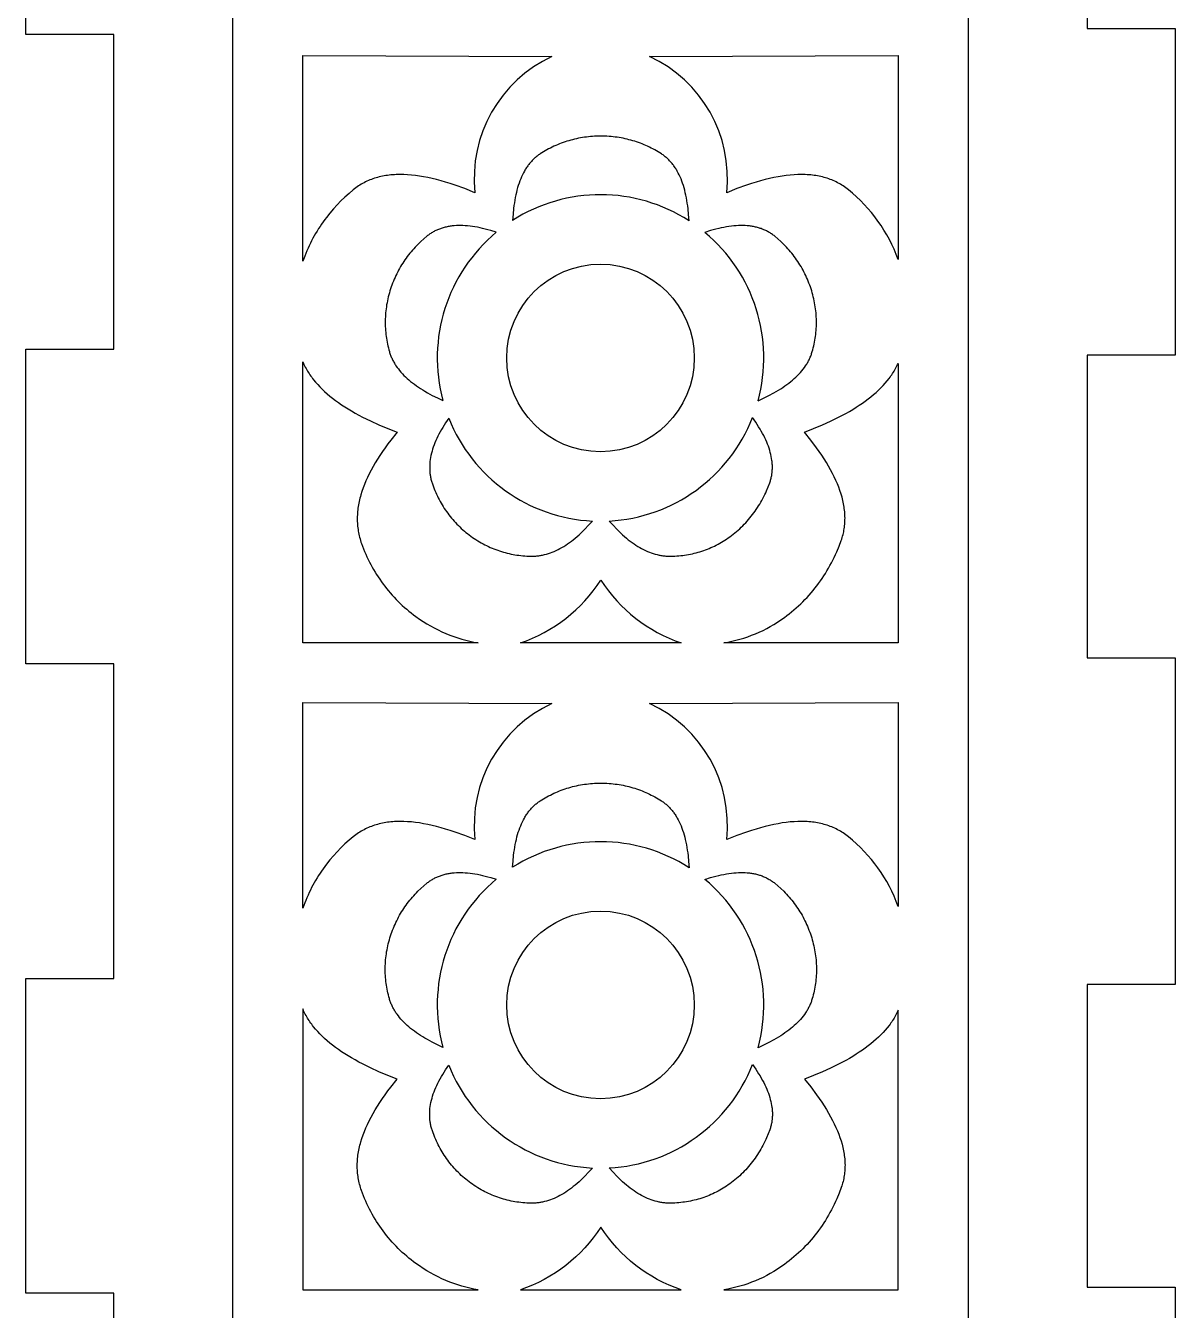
# Model space of a CAD drawing. Extents: x -150 to 134, y -158 to 176.
# Drawn here: x -29.55 to 9.55, y -132.68 to -89 of the extents above; entities that cross this region are included whole.
import ezdxf

# ---------------------------------------------------------------- set-up
doc = ezdxf.new("R2010")
doc.units = 0
doc.layers.add('CANDLE_BASE', color=14, linetype='CONTINUOUS')
doc.layers.add('CANDLE_OUTLINE', color=7, linetype='CONTINUOUS')

msp = doc.modelspace()

# ---------------------------------------------------------------- linework, layer by layer
at = {"layer": 'CANDLE_BASE'}
for p, q in [((-20.125, -90.012), (-11.65, -90.047)), ((-20.125, -97.012), (-20.125, -90.012)), ((-8.329, -90.047), (0.125, -90.012)), ((0.125, -90.012), (0.125, -96.951)), ((-7.255, -109.988), (-12.724, -109.988)), ((-20.125, -119.012), (-20.125, -112.012)), ((-20.125, -112.012), (-11.65, -112.047)), ((-8.329, -112.047), (0.125, -112.012)), ((0.125, -112.012), (0.125, -118.951)), ((-12.724, -131.988), (-7.255, -131.988))]:
    msp.add_line(p, q, dxfattribs=at)
for points in [[(2.5, -49.5), (2.5, -150.5), (-22.5, -150.5), (-22.5, -49.5), (2.5, -49.5)], [(-6.99, -95.634), (-7.004, -95.424), (-7.023, -95.224), (-7.035, -95.127), (-7.048, -95.033), (-7.063, -94.941), (-7.079, -94.851), (-7.097, -94.763), (-7.116, -94.678), (-7.136, -94.595), (-7.158, -94.514), (-7.182, -94.436), (-7.207, -94.359), (-7.233, -94.285), (-7.261, -94.213), (-7.291, -94.143), (-7.322, -94.076), (-7.355, -94.01), (-7.389, -93.947), (-7.406, -93.917), (-7.425, -93.886), (-7.443, -93.857), (-7.462, -93.828), (-7.481, -93.799), (-7.501, -93.771), (-7.521, -93.743), (-7.542, -93.717), (-7.562, -93.69), (-7.584, -93.664), (-7.606, -93.639), (-7.628, -93.614), (-7.65, -93.59), (-7.673, -93.566), (-7.697, -93.543), (-7.721, -93.521), (-7.745, -93.499), (-7.77, -93.477), (-7.795, -93.457), (-7.82, -93.436), (-7.846, -93.416), (-7.873, -93.397), (-7.9, -93.379), (-7.927, -93.361), (-8.041, -93.29), (-8.098, -93.256), (-8.157, -93.223), (-8.215, -93.191), (-8.275, -93.161), (-8.335, -93.131), (-8.396, -93.102), (-8.457, -93.074), (-8.519, -93.048), (-8.581, -93.022), (-8.644, -92.998), (-8.707, -92.975), (-8.771, -92.953), (-8.835, -92.932), (-8.9, -92.912), (-8.965, -92.893), (-9.031, -92.876), (-9.097, -92.859), (-9.164, -92.844), (-9.231, -92.83), (-9.298, -92.817), (-9.366, -92.806), (-9.434, -92.795), (-9.502, -92.786), (-9.571, -92.778), (-9.64, -92.772), (-9.709, -92.766), (-9.779, -92.762), (-9.849, -92.759), (-9.919, -92.757), (-9.989, -92.756), (-10.06, -92.757), (-10.13, -92.759), (-10.2, -92.762), (-10.269, -92.766), (-10.338, -92.772), (-10.407, -92.778), (-10.476, -92.786), (-10.545, -92.795), (-10.613, -92.806), (-10.68, -92.817), (-10.748, -92.83), (-10.815, -92.844), (-10.881, -92.859), (-10.947, -92.876), (-11.013, -92.893), (-11.078, -92.912), (-11.143, -92.932), (-11.207, -92.953), (-11.271, -92.975), (-11.335, -92.998), (-11.397, -93.022), (-11.46, -93.048), (-11.521, -93.074), (-11.583, -93.102), (-11.643, -93.131), (-11.703, -93.161), (-11.763, -93.191), (-11.822, -93.223), (-11.88, -93.256), (-11.938, -93.29), (-12.051, -93.361), (-12.079, -93.379), (-12.105, -93.397), (-12.132, -93.416), (-12.158, -93.436), (-12.183, -93.456), (-12.208, -93.477), (-12.233, -93.498), (-12.257, -93.52), (-12.281, -93.543), (-12.304, -93.565), (-12.327, -93.589), (-12.35, -93.613), (-12.372, -93.638), (-12.393, -93.663), (-12.415, -93.689), (-12.435, -93.715), (-12.456, -93.742), (-12.476, -93.769), (-12.496, -93.797), (-12.515, -93.825), (-12.534, -93.854), (-12.552, -93.884), (-12.57, -93.914), (-12.588, -93.944), (-12.622, -94.007), (-12.655, -94.072), (-12.686, -94.139), (-12.715, -94.208), (-12.743, -94.28), (-12.77, -94.354), (-12.795, -94.429), (-12.818, -94.507), (-12.84, -94.588), (-12.861, -94.67), (-12.88, -94.755), (-12.898, -94.842), (-12.914, -94.931), (-12.929, -95.023), (-12.942, -95.116), (-12.954, -95.212), (-12.974, -95.411), (-12.988, -95.619)], [(-13.544, -96.025), (-13.734, -95.965), (-13.828, -95.939), (-13.919, -95.915), (-14.009, -95.893), (-14.098, -95.873), (-14.185, -95.856), (-14.27, -95.84), (-14.355, -95.827), (-14.437, -95.816), (-14.518, -95.808), (-14.598, -95.801), (-14.677, -95.797), (-14.754, -95.795), (-14.829, -95.796), (-14.903, -95.799), (-14.976, -95.804), (-15.047, -95.811), (-15.083, -95.815), (-15.118, -95.82), (-15.152, -95.826), (-15.186, -95.832), (-15.22, -95.839), (-15.254, -95.846), (-15.287, -95.854), (-15.319, -95.863), (-15.352, -95.872), (-15.384, -95.882), (-15.416, -95.892), (-15.447, -95.903), (-15.479, -95.915), (-15.509, -95.927), (-15.54, -95.94), (-15.57, -95.953), (-15.6, -95.967), (-15.629, -95.981), (-15.658, -95.997), (-15.687, -96.012), (-15.716, -96.029), (-15.744, -96.046), (-15.772, -96.063), (-15.799, -96.082), (-15.826, -96.1), (-15.853, -96.12), (-15.88, -96.14), (-15.906, -96.161), (-16.011, -96.249), (-16.113, -96.341), (-16.211, -96.435), (-16.259, -96.484), (-16.306, -96.534), (-16.352, -96.584), (-16.398, -96.635), (-16.442, -96.688), (-16.485, -96.74), (-16.528, -96.794), (-16.57, -96.849), (-16.61, -96.904), (-16.65, -96.96), (-16.688, -97.017), (-16.726, -97.074), (-16.763, -97.132), (-16.798, -97.191), (-16.833, -97.251), (-16.866, -97.312), (-16.898, -97.373), (-16.93, -97.434), (-16.96, -97.497), (-16.989, -97.56), (-17.017, -97.624), (-17.044, -97.688), (-17.07, -97.753), (-17.094, -97.819), (-17.118, -97.885), (-17.14, -97.952), (-17.161, -98.019), (-17.181, -98.086), (-17.199, -98.153), (-17.217, -98.221), (-17.233, -98.288), (-17.247, -98.356), (-17.261, -98.423), (-17.273, -98.491), (-17.284, -98.559), (-17.293, -98.626), (-17.301, -98.694), (-17.308, -98.762), (-17.314, -98.829), (-17.318, -98.897), (-17.321, -98.964), (-17.323, -99.031), (-17.323, -99.099), (-17.322, -99.166), (-17.32, -99.233), (-17.317, -99.299), (-17.312, -99.366), (-17.306, -99.432), (-17.299, -99.499), (-17.291, -99.565), (-17.281, -99.631), (-17.27, -99.696), (-17.258, -99.761), (-17.245, -99.826), (-17.231, -99.891), (-17.215, -99.956), (-17.198, -100.02), (-17.18, -100.084), (-17.171, -100.115), (-17.161, -100.146), (-17.15, -100.177), (-17.139, -100.208), (-17.127, -100.239), (-17.114, -100.269), (-17.101, -100.299), (-17.088, -100.329), (-17.073, -100.359), (-17.058, -100.388), (-17.043, -100.418), (-17.026, -100.447), (-17.01, -100.476), (-16.992, -100.505), (-16.974, -100.534), (-16.956, -100.562), (-16.917, -100.618), (-16.875, -100.674), (-16.832, -100.729), (-16.786, -100.783), (-16.737, -100.837), (-16.686, -100.89), (-16.633, -100.942), (-16.577, -100.994), (-16.519, -101.045), (-16.459, -101.096), (-16.396, -101.145), (-16.331, -101.195), (-16.263, -101.244), (-16.193, -101.292), (-16.121, -101.339), (-16.046, -101.387), (-15.969, -101.433), (-15.889, -101.479), (-15.723, -101.57), (-15.546, -101.659), (-15.36, -101.745)], [(-4.643, -101.756), (-4.454, -101.669), (-4.275, -101.58), (-4.106, -101.489), (-4.025, -101.442), (-3.947, -101.396), (-3.871, -101.348), (-3.798, -101.3), (-3.727, -101.252), (-3.658, -101.203), (-3.592, -101.153), (-3.529, -101.103), (-3.467, -101.052), (-3.408, -101.001), (-3.352, -100.949), (-3.298, -100.896), (-3.247, -100.843), (-3.197, -100.789), (-3.151, -100.734), (-3.106, -100.678), (-3.065, -100.622), (-3.025, -100.566), (-3.006, -100.537), (-2.988, -100.508), (-2.97, -100.479), (-2.954, -100.45), (-2.937, -100.42), (-2.921, -100.391), (-2.906, -100.361), (-2.892, -100.331), (-2.878, -100.301), (-2.865, -100.27), (-2.852, -100.24), (-2.84, -100.209), (-2.828, -100.178), (-2.818, -100.147), (-2.807, -100.115), (-2.798, -100.084), (-2.78, -100.02), (-2.763, -99.956), (-2.748, -99.891), (-2.733, -99.826), (-2.72, -99.761), (-2.708, -99.696), (-2.697, -99.631), (-2.688, -99.565), (-2.679, -99.499), (-2.672, -99.432), (-2.666, -99.366), (-2.661, -99.299), (-2.658, -99.233), (-2.656, -99.166), (-2.655, -99.099), (-2.656, -99.031), (-2.657, -98.964), (-2.66, -98.897), (-2.665, -98.829), (-2.67, -98.762), (-2.677, -98.694), (-2.685, -98.626), (-2.695, -98.559), (-2.705, -98.491), (-2.718, -98.423), (-2.731, -98.356), (-2.746, -98.288), (-2.762, -98.221), (-2.779, -98.153), (-2.797, -98.086), (-2.817, -98.019), (-2.838, -97.952), (-2.861, -97.885), (-2.884, -97.819), (-2.909, -97.753), (-2.935, -97.688), (-2.961, -97.624), (-2.989, -97.56), (-3.019, -97.497), (-3.049, -97.434), (-3.08, -97.373), (-3.112, -97.312), (-3.146, -97.251), (-3.18, -97.191), (-3.216, -97.132), (-3.252, -97.074), (-3.29, -97.017), (-3.329, -96.96), (-3.368, -96.904), (-3.409, -96.849), (-3.45, -96.794), (-3.493, -96.74), (-3.536, -96.688), (-3.581, -96.635), (-3.626, -96.584), (-3.672, -96.534), (-3.719, -96.484), (-3.767, -96.435), (-3.866, -96.341), (-3.968, -96.249), (-4.072, -96.161), (-4.099, -96.14), (-4.125, -96.12), (-4.152, -96.1), (-4.18, -96.081), (-4.207, -96.063), (-4.235, -96.045), (-4.264, -96.028), (-4.292, -96.012), (-4.321, -95.996), (-4.351, -95.981), (-4.38, -95.966), (-4.41, -95.952), (-4.441, -95.939), (-4.471, -95.926), (-4.502, -95.914), (-4.533, -95.902), (-4.565, -95.891), (-4.597, -95.881), (-4.629, -95.871), (-4.662, -95.862), (-4.695, -95.854), (-4.729, -95.846), (-4.762, -95.838), (-4.796, -95.831), (-4.831, -95.825), (-4.865, -95.82), (-4.9, -95.815), (-4.936, -95.81), (-5.008, -95.803), (-5.081, -95.798), (-5.156, -95.796), (-5.232, -95.796), (-5.309, -95.798), (-5.388, -95.802), (-5.468, -95.809), (-5.55, -95.817), (-5.633, -95.829), (-5.718, -95.842), (-5.804, -95.858), (-5.892, -95.875), (-5.981, -95.896), (-6.072, -95.918), (-6.164, -95.943), (-6.258, -95.969), (-6.45, -96.03)], [(-20.125, -100.433), (-20.105, -100.478), (-20.085, -100.523), (-20.063, -100.568), (-20.04, -100.613), (-20.016, -100.657), (-19.991, -100.701), (-19.965, -100.744), (-19.939, -100.787), (-19.911, -100.83), (-19.882, -100.873), (-19.853, -100.915), (-19.822, -100.957), (-19.791, -100.999), (-19.758, -101.041), (-19.691, -101.123), (-19.619, -101.204), (-19.544, -101.284), (-19.465, -101.363), (-19.382, -101.441), (-19.295, -101.518), (-19.205, -101.595), (-19.111, -101.67), (-19.012, -101.744), (-18.911, -101.817), (-18.805, -101.89), (-18.695, -101.962), (-18.582, -102.032), (-18.465, -102.102), (-18.344, -102.171), (-18.219, -102.24), (-18.09, -102.307), (-17.82, -102.44), (-17.535, -102.57), (-17.234, -102.697), (-16.916, -102.821), (-17.13, -103.09), (-17.231, -103.222), (-17.326, -103.353), (-17.417, -103.483), (-17.503, -103.612), (-17.585, -103.739), (-17.662, -103.865), (-17.735, -103.99), (-17.803, -104.114), (-17.866, -104.237), (-17.925, -104.359), (-17.979, -104.479), (-18.029, -104.599), (-18.074, -104.718), (-18.114, -104.836), (-18.15, -104.952), (-18.167, -105.01), (-18.182, -105.068), (-18.196, -105.126), (-18.208, -105.183), (-18.22, -105.241), (-18.231, -105.298), (-18.24, -105.354), (-18.248, -105.411), (-18.255, -105.467), (-18.261, -105.523), (-18.266, -105.579), (-18.269, -105.635), (-18.271, -105.691), (-18.273, -105.746), (-18.273, -105.802), (-18.271, -105.857), (-18.269, -105.911), (-18.265, -105.966), (-18.261, -106.021), (-18.255, -106.075), (-18.247, -106.129), (-18.239, -106.183), (-18.229, -106.237), (-18.218, -106.291), (-18.206, -106.344), (-18.193, -106.398), (-18.179, -106.451), (-18.163, -106.504), (-18.146, -106.557), (-18.127, -106.61), (-18.058, -106.793), (-18.021, -106.884), (-17.982, -106.974), (-17.942, -107.063), (-17.9, -107.151), (-17.857, -107.239), (-17.812, -107.325), (-17.766, -107.411), (-17.718, -107.496), (-17.668, -107.58), (-17.617, -107.663), (-17.564, -107.745), (-17.51, -107.826), (-17.454, -107.906), (-17.397, -107.985), (-17.338, -108.063), (-17.277, -108.14), (-17.215, -108.216), (-17.152, -108.29), (-17.087, -108.364), (-17.021, -108.436), (-16.953, -108.507), (-16.883, -108.577), (-16.813, -108.646), (-16.74, -108.713), (-16.667, -108.779), (-16.592, -108.844), (-16.515, -108.908), (-16.438, -108.97), (-16.359, -109.031), (-16.278, -109.091), (-16.157, -109.176), (-16.033, -109.258), (-15.908, -109.336), (-15.782, -109.41), (-15.654, -109.481), (-15.524, -109.547), (-15.393, -109.609), (-15.26, -109.667), (-15.127, -109.721), (-14.992, -109.772), (-14.856, -109.818), (-14.719, -109.86), (-14.581, -109.898), (-14.442, -109.932), (-14.303, -109.962), (-14.163, -109.988)], [(-14.163, -109.988), (-20.125, -109.988), (-20.125, -100.433)], [(-5.806, -109.988), (-5.668, -109.962), (-5.531, -109.933), (-5.394, -109.9), (-5.259, -109.863), (-5.125, -109.823), (-4.992, -109.778), (-4.86, -109.73), (-4.73, -109.678), (-4.601, -109.621), (-4.473, -109.562), (-4.348, -109.498), (-4.224, -109.43), (-4.101, -109.359), (-3.981, -109.284), (-3.862, -109.205), (-3.745, -109.123), (-3.662, -109.061), (-3.58, -108.998), (-3.499, -108.933), (-3.42, -108.867), (-3.342, -108.8), (-3.266, -108.73), (-3.191, -108.66), (-3.117, -108.588), (-3.045, -108.515), (-2.975, -108.44), (-2.906, -108.364), (-2.838, -108.287), (-2.772, -108.208), (-2.707, -108.128), (-2.644, -108.047), (-2.583, -107.965), (-2.523, -107.881), (-2.464, -107.797), (-2.407, -107.711), (-2.352, -107.624), (-2.298, -107.536), (-2.246, -107.447), (-2.196, -107.357), (-2.147, -107.266), (-2.099, -107.174), (-2.054, -107.081), (-2.01, -106.987), (-1.967, -106.892), (-1.887, -106.7), (-1.813, -106.505), (-1.796, -106.455), (-1.78, -106.406), (-1.766, -106.356), (-1.752, -106.306), (-1.74, -106.256), (-1.729, -106.206), (-1.72, -106.155), (-1.711, -106.104), (-1.704, -106.053), (-1.697, -106.002), (-1.692, -105.95), (-1.689, -105.899), (-1.686, -105.847), (-1.685, -105.795), (-1.684, -105.742), (-1.685, -105.689), (-1.687, -105.636), (-1.69, -105.583), (-1.695, -105.53), (-1.7, -105.476), (-1.707, -105.422), (-1.715, -105.368), (-1.723, -105.314), (-1.734, -105.259), (-1.745, -105.204), (-1.757, -105.149), (-1.771, -105.093), (-1.785, -105.037), (-1.818, -104.925), (-1.855, -104.811), (-1.897, -104.696), (-1.943, -104.581), (-1.993, -104.463), (-2.048, -104.345), (-2.108, -104.226), (-2.172, -104.105), (-2.241, -103.983), (-2.314, -103.859), (-2.392, -103.734), (-2.474, -103.608), (-2.56, -103.481), (-2.652, -103.352), (-2.848, -103.089), (-3.063, -102.821), (-2.75, -102.699), (-2.453, -102.574), (-2.172, -102.447), (-1.906, -102.316), (-1.655, -102.183), (-1.536, -102.115), (-1.42, -102.047), (-1.307, -101.977), (-1.199, -101.907), (-1.094, -101.836), (-0.993, -101.764), (-0.896, -101.691), (-0.802, -101.618), (-0.712, -101.543), (-0.625, -101.468), (-0.543, -101.391), (-0.463, -101.314), (-0.388, -101.235), (-0.316, -101.156), (-0.248, -101.076), (-0.184, -100.994), (-0.153, -100.953), (-0.123, -100.912), (-0.094, -100.87), (-0.066, -100.828), (-0.039, -100.786), (-0.012, -100.743), (0.013, -100.7), (0.037, -100.657), (0.061, -100.614), (0.083, -100.57), (0.105, -100.526), (0.125, -100.482)], [(0.125, -100.482), (0.125, -109.988), (-5.806, -109.988)], [(-15.16, -102.347), (-15.268, -102.505), (-15.318, -102.582), (-15.365, -102.659), (-15.411, -102.736), (-15.453, -102.812), (-15.494, -102.887), (-15.532, -102.962), (-15.567, -103.036), (-15.601, -103.11), (-15.631, -103.183), (-15.66, -103.255), (-15.686, -103.327), (-15.709, -103.399), (-15.73, -103.47), (-15.749, -103.541), (-15.765, -103.611), (-15.779, -103.68), (-15.79, -103.75), (-15.799, -103.818), (-15.802, -103.853), (-15.805, -103.887), (-15.807, -103.921), (-15.809, -103.955), (-15.81, -103.989), (-15.81, -104.022), (-15.81, -104.056), (-15.809, -104.09), (-15.808, -104.123), (-15.806, -104.157), (-15.803, -104.19), (-15.799, -104.223), (-15.795, -104.256), (-15.791, -104.289), (-15.785, -104.322), (-15.779, -104.355), (-15.773, -104.388), (-15.766, -104.42), (-15.758, -104.453), (-15.749, -104.485), (-15.74, -104.518), (-15.73, -104.55), (-15.719, -104.583), (-15.708, -104.615), (-15.659, -104.744), (-15.633, -104.807), (-15.606, -104.87), (-15.578, -104.933), (-15.549, -104.995), (-15.518, -105.057), (-15.487, -105.117), (-15.454, -105.178), (-15.42, -105.237), (-15.385, -105.296), (-15.349, -105.355), (-15.312, -105.412), (-15.274, -105.469), (-15.235, -105.525), (-15.195, -105.581), (-15.153, -105.636), (-15.111, -105.69), (-15.067, -105.743), (-15.023, -105.795), (-14.977, -105.847), (-14.93, -105.898), (-14.883, -105.948), (-14.834, -105.997), (-14.784, -106.045), (-14.734, -106.093), (-14.682, -106.139), (-14.629, -106.185), (-14.575, -106.229), (-14.521, -106.273), (-14.465, -106.316), (-14.409, -106.358), (-14.351, -106.399), (-14.293, -106.438), (-14.235, -106.477), (-14.176, -106.514), (-14.117, -106.55), (-14.057, -106.584), (-13.996, -106.618), (-13.935, -106.65), (-13.874, -106.681), (-13.812, -106.71), (-13.75, -106.739), (-13.687, -106.766), (-13.624, -106.792), (-13.561, -106.816), (-13.497, -106.839), (-13.433, -106.861), (-13.368, -106.882), (-13.303, -106.901), (-13.238, -106.919), (-13.173, -106.936), (-13.107, -106.952), (-13.041, -106.966), (-12.975, -106.979), (-12.908, -106.991), (-12.842, -107.001), (-12.775, -107.01), (-12.708, -107.018), (-12.641, -107.025), (-12.574, -107.03), (-12.506, -107.034), (-12.439, -107.037), (-12.371, -107.039), (-12.337, -107.039), (-12.304, -107.039), (-12.27, -107.038), (-12.236, -107.036), (-12.202, -107.034), (-12.169, -107.031), (-12.135, -107.028), (-12.102, -107.024), (-12.069, -107.019), (-12.035, -107.014), (-12.002, -107.008), (-11.969, -107.001), (-11.936, -106.994), (-11.903, -106.986), (-11.836, -106.969), (-11.771, -106.949), (-11.705, -106.927), (-11.639, -106.903), (-11.574, -106.876), (-11.509, -106.847), (-11.444, -106.815), (-11.379, -106.781), (-11.314, -106.745), (-11.249, -106.706), (-11.184, -106.666), (-11.119, -106.622), (-11.055, -106.576), (-10.99, -106.528), (-10.925, -106.478), (-10.861, -106.425), (-10.796, -106.37), (-10.731, -106.313), (-10.667, -106.253), (-10.602, -106.191), (-10.537, -106.126), (-10.407, -105.99), (-10.277, -105.844)], [(-9.702, -105.843), (-9.572, -105.989), (-9.442, -106.125), (-9.377, -106.19), (-9.312, -106.252), (-9.248, -106.312), (-9.183, -106.37), (-9.118, -106.425), (-9.054, -106.478), (-8.989, -106.528), (-8.924, -106.576), (-8.86, -106.622), (-8.795, -106.665), (-8.73, -106.706), (-8.665, -106.745), (-8.6, -106.781), (-8.535, -106.815), (-8.47, -106.847), (-8.405, -106.876), (-8.339, -106.903), (-8.274, -106.927), (-8.208, -106.949), (-8.142, -106.969), (-8.076, -106.986), (-8.043, -106.994), (-8.01, -107.001), (-7.977, -107.008), (-7.943, -107.014), (-7.91, -107.019), (-7.877, -107.024), (-7.843, -107.028), (-7.81, -107.031), (-7.776, -107.034), (-7.742, -107.036), (-7.709, -107.038), (-7.675, -107.039), (-7.641, -107.039), (-7.607, -107.039), (-7.539, -107.037), (-7.472, -107.035), (-7.405, -107.03), (-7.338, -107.025), (-7.271, -107.019), (-7.204, -107.011), (-7.138, -107.002), (-7.072, -106.992), (-7.006, -106.981), (-6.94, -106.968), (-6.875, -106.954), (-6.81, -106.939), (-6.745, -106.923), (-6.681, -106.906), (-6.617, -106.887), (-6.554, -106.867), (-6.49, -106.846), (-6.428, -106.823), (-6.365, -106.8), (-6.303, -106.775), (-6.242, -106.749), (-6.181, -106.721), (-6.121, -106.693), (-6.061, -106.663), (-6.001, -106.632), (-5.942, -106.599), (-5.884, -106.566), (-5.826, -106.531), (-5.769, -106.495), (-5.713, -106.458), (-5.657, -106.42), (-5.601, -106.381), (-5.543, -106.337), (-5.485, -106.293), (-5.429, -106.247), (-5.373, -106.201), (-5.318, -106.153), (-5.265, -106.105), (-5.212, -106.055), (-5.16, -106.005), (-5.109, -105.953), (-5.06, -105.901), (-5.011, -105.847), (-4.964, -105.793), (-4.917, -105.738), (-4.872, -105.682), (-4.827, -105.625), (-4.784, -105.567), (-4.742, -105.508), (-4.701, -105.449), (-4.661, -105.388), (-4.622, -105.327), (-4.585, -105.265), (-4.548, -105.203), (-4.512, -105.14), (-4.478, -105.076), (-4.445, -105.011), (-4.413, -104.946), (-4.382, -104.88), (-4.352, -104.813), (-4.295, -104.678), (-4.244, -104.541), (-4.233, -104.51), (-4.223, -104.48), (-4.214, -104.45), (-4.206, -104.419), (-4.198, -104.388), (-4.19, -104.357), (-4.184, -104.326), (-4.178, -104.295), (-4.173, -104.264), (-4.168, -104.233), (-4.164, -104.201), (-4.16, -104.17), (-4.158, -104.138), (-4.156, -104.106), (-4.154, -104.074), (-4.153, -104.042), (-4.153, -104.01), (-4.153, -103.977), (-4.154, -103.945), (-4.156, -103.912), (-4.158, -103.88), (-4.161, -103.847), (-4.165, -103.814), (-4.169, -103.78), (-4.179, -103.714), (-4.191, -103.646), (-4.206, -103.579), (-4.224, -103.51), (-4.244, -103.441), (-4.266, -103.371), (-4.291, -103.301), (-4.318, -103.23), (-4.347, -103.159), (-4.379, -103.086), (-4.414, -103.014), (-4.45, -102.94), (-4.489, -102.866), (-4.531, -102.791), (-4.575, -102.715), (-4.622, -102.639), (-4.67, -102.562), (-4.722, -102.484), (-4.832, -102.327)], [(-12.988, -117.619), (-12.974, -117.411), (-12.954, -117.212), (-12.942, -117.116), (-12.929, -117.023), (-12.914, -116.931), (-12.898, -116.842), (-12.88, -116.755), (-12.861, -116.67), (-12.84, -116.588), (-12.818, -116.507), (-12.795, -116.429), (-12.77, -116.354), (-12.743, -116.28), (-12.715, -116.208), (-12.686, -116.139), (-12.655, -116.072), (-12.622, -116.007), (-12.588, -115.944), (-12.57, -115.914), (-12.552, -115.884), (-12.534, -115.854), (-12.515, -115.825), (-12.496, -115.797), (-12.476, -115.769), (-12.456, -115.742), (-12.435, -115.715), (-12.415, -115.689), (-12.393, -115.663), (-12.372, -115.638), (-12.35, -115.613), (-12.327, -115.589), (-12.304, -115.565), (-12.281, -115.543), (-12.257, -115.52), (-12.233, -115.498), (-12.208, -115.477), (-12.183, -115.456), (-12.158, -115.436), (-12.132, -115.416), (-12.105, -115.397), (-12.079, -115.379), (-12.051, -115.361), (-11.938, -115.29), (-11.88, -115.256), (-11.822, -115.223), (-11.763, -115.191), (-11.703, -115.161), (-11.643, -115.131), (-11.583, -115.102), (-11.521, -115.074), (-11.46, -115.048), (-11.397, -115.022), (-11.335, -114.998), (-11.271, -114.975), (-11.207, -114.953), (-11.143, -114.932), (-11.078, -114.912), (-11.013, -114.893), (-10.947, -114.876), (-10.881, -114.859), (-10.815, -114.844), (-10.748, -114.83), (-10.68, -114.817), (-10.613, -114.806), (-10.545, -114.795), (-10.476, -114.786), (-10.407, -114.778), (-10.338, -114.772), (-10.269, -114.766), (-10.2, -114.762), (-10.13, -114.759), (-10.06, -114.757), (-9.989, -114.756), (-9.919, -114.757), (-9.849, -114.759), (-9.779, -114.762), (-9.709, -114.766), (-9.64, -114.772), (-9.571, -114.778), (-9.502, -114.786), (-9.434, -114.795), (-9.366, -114.806), (-9.298, -114.817), (-9.231, -114.83), (-9.164, -114.844), (-9.097, -114.859), (-9.031, -114.876), (-8.965, -114.893), (-8.9, -114.912), (-8.835, -114.932), (-8.771, -114.953), (-8.707, -114.975), (-8.644, -114.998), (-8.581, -115.022), (-8.519, -115.048), (-8.457, -115.074), (-8.396, -115.102), (-8.335, -115.131), (-8.275, -115.161), (-8.215, -115.191), (-8.157, -115.223), (-8.098, -115.256), (-8.041, -115.29), (-7.927, -115.361), (-7.9, -115.379), (-7.873, -115.397), (-7.846, -115.416), (-7.82, -115.436), (-7.795, -115.457), (-7.77, -115.477), (-7.745, -115.499), (-7.721, -115.521), (-7.697, -115.543), (-7.673, -115.566), (-7.65, -115.59), (-7.628, -115.614), (-7.606, -115.639), (-7.584, -115.664), (-7.562, -115.69), (-7.542, -115.717), (-7.521, -115.743), (-7.501, -115.771), (-7.481, -115.799), (-7.462, -115.828), (-7.443, -115.857), (-7.425, -115.886), (-7.406, -115.917), (-7.389, -115.947), (-7.355, -116.01), (-7.322, -116.076), (-7.291, -116.143), (-7.261, -116.213), (-7.233, -116.285), (-7.207, -116.359), (-7.182, -116.436), (-7.158, -116.514), (-7.136, -116.595), (-7.116, -116.678), (-7.097, -116.763), (-7.079, -116.851), (-7.063, -116.941), (-7.048, -117.033), (-7.035, -117.127), (-7.023, -117.224), (-7.004, -117.424), (-6.99, -117.634)], [(-15.36, -123.745), (-15.546, -123.659), (-15.723, -123.57), (-15.889, -123.479), (-15.969, -123.433), (-16.046, -123.387), (-16.121, -123.339), (-16.193, -123.292), (-16.263, -123.244), (-16.331, -123.195), (-16.396, -123.145), (-16.459, -123.096), (-16.519, -123.045), (-16.577, -122.994), (-16.633, -122.942), (-16.686, -122.89), (-16.737, -122.837), (-16.786, -122.783), (-16.832, -122.729), (-16.875, -122.674), (-16.917, -122.618), (-16.956, -122.562), (-16.974, -122.534), (-16.992, -122.505), (-17.01, -122.476), (-17.026, -122.447), (-17.043, -122.418), (-17.058, -122.388), (-17.073, -122.359), (-17.088, -122.329), (-17.101, -122.299), (-17.114, -122.269), (-17.127, -122.239), (-17.139, -122.208), (-17.15, -122.177), (-17.161, -122.146), (-17.171, -122.115), (-17.18, -122.084), (-17.198, -122.02), (-17.215, -121.956), (-17.231, -121.891), (-17.245, -121.826), (-17.258, -121.761), (-17.27, -121.696), (-17.281, -121.631), (-17.291, -121.565), (-17.299, -121.499), (-17.306, -121.432), (-17.312, -121.366), (-17.317, -121.299), (-17.32, -121.233), (-17.322, -121.166), (-17.323, -121.099), (-17.323, -121.031), (-17.321, -120.964), (-17.318, -120.897), (-17.314, -120.829), (-17.308, -120.762), (-17.301, -120.694), (-17.293, -120.626), (-17.284, -120.559), (-17.273, -120.491), (-17.261, -120.423), (-17.247, -120.356), (-17.233, -120.288), (-17.217, -120.221), (-17.199, -120.153), (-17.181, -120.086), (-17.161, -120.019), (-17.14, -119.952), (-17.118, -119.885), (-17.094, -119.819), (-17.07, -119.753), (-17.044, -119.688), (-17.017, -119.624), (-16.989, -119.56), (-16.96, -119.497), (-16.93, -119.434), (-16.898, -119.373), (-16.866, -119.312), (-16.833, -119.251), (-16.798, -119.191), (-16.763, -119.132), (-16.726, -119.074), (-16.688, -119.017), (-16.65, -118.96), (-16.61, -118.904), (-16.57, -118.849), (-16.528, -118.794), (-16.485, -118.74), (-16.442, -118.688), (-16.398, -118.635), (-16.352, -118.584), (-16.306, -118.534), (-16.259, -118.484), (-16.211, -118.435), (-16.113, -118.341), (-16.011, -118.249), (-15.906, -118.161), (-15.88, -118.14), (-15.853, -118.12), (-15.826, -118.1), (-15.799, -118.082), (-15.772, -118.063), (-15.744, -118.046), (-15.716, -118.029), (-15.687, -118.012), (-15.658, -117.997), (-15.629, -117.981), (-15.6, -117.967), (-15.57, -117.953), (-15.54, -117.94), (-15.509, -117.927), (-15.479, -117.915), (-15.447, -117.903), (-15.416, -117.892), (-15.384, -117.882), (-15.352, -117.872), (-15.319, -117.863), (-15.287, -117.854), (-15.254, -117.846), (-15.22, -117.839), (-15.186, -117.832), (-15.152, -117.826), (-15.118, -117.82), (-15.083, -117.815), (-15.047, -117.811), (-14.976, -117.804), (-14.903, -117.799), (-14.829, -117.796), (-14.754, -117.795), (-14.677, -117.797), (-14.598, -117.801), (-14.518, -117.808), (-14.437, -117.816), (-14.355, -117.827), (-14.27, -117.84), (-14.185, -117.856), (-14.098, -117.873), (-14.009, -117.893), (-13.919, -117.915), (-13.828, -117.939), (-13.734, -117.965), (-13.544, -118.025)], [(-6.45, -118.03), (-6.258, -117.969), (-6.164, -117.943), (-6.072, -117.918), (-5.981, -117.896), (-5.892, -117.875), (-5.804, -117.858), (-5.718, -117.842), (-5.633, -117.829), (-5.55, -117.817), (-5.468, -117.809), (-5.388, -117.802), (-5.309, -117.798), (-5.232, -117.796), (-5.156, -117.796), (-5.081, -117.798), (-5.008, -117.803), (-4.936, -117.81), (-4.9, -117.815), (-4.865, -117.82), (-4.831, -117.825), (-4.796, -117.831), (-4.762, -117.838), (-4.729, -117.846), (-4.695, -117.854), (-4.662, -117.862), (-4.629, -117.871), (-4.597, -117.881), (-4.565, -117.891), (-4.533, -117.902), (-4.502, -117.914), (-4.471, -117.926), (-4.441, -117.939), (-4.41, -117.952), (-4.38, -117.966), (-4.351, -117.981), (-4.321, -117.996), (-4.292, -118.012), (-4.264, -118.028), (-4.235, -118.045), (-4.207, -118.063), (-4.18, -118.081), (-4.152, -118.1), (-4.125, -118.12), (-4.099, -118.14), (-4.072, -118.161), (-3.968, -118.249), (-3.866, -118.341), (-3.767, -118.435), (-3.719, -118.484), (-3.672, -118.534), (-3.626, -118.584), (-3.581, -118.635), (-3.536, -118.688), (-3.493, -118.74), (-3.45, -118.794), (-3.409, -118.849), (-3.368, -118.904), (-3.329, -118.96), (-3.29, -119.017), (-3.252, -119.074), (-3.216, -119.132), (-3.18, -119.191), (-3.146, -119.251), (-3.112, -119.312), (-3.08, -119.373), (-3.049, -119.434), (-3.019, -119.497), (-2.989, -119.56), (-2.961, -119.624), (-2.935, -119.688), (-2.909, -119.753), (-2.884, -119.819), (-2.861, -119.885), (-2.838, -119.952), (-2.817, -120.019), (-2.797, -120.086), (-2.779, -120.153), (-2.762, -120.221), (-2.746, -120.288), (-2.731, -120.356), (-2.718, -120.423), (-2.705, -120.491), (-2.695, -120.559), (-2.685, -120.626), (-2.677, -120.694), (-2.67, -120.762), (-2.665, -120.829), (-2.66, -120.897), (-2.657, -120.964), (-2.656, -121.031), (-2.655, -121.099), (-2.656, -121.166), (-2.658, -121.233), (-2.661, -121.299), (-2.666, -121.366), (-2.672, -121.432), (-2.679, -121.499), (-2.688, -121.565), (-2.697, -121.631), (-2.708, -121.696), (-2.72, -121.761), (-2.733, -121.826), (-2.748, -121.891), (-2.763, -121.956), (-2.78, -122.02), (-2.798, -122.084), (-2.807, -122.115), (-2.818, -122.147), (-2.828, -122.178), (-2.84, -122.209), (-2.852, -122.24), (-2.865, -122.27), (-2.878, -122.301), (-2.892, -122.331), (-2.906, -122.361), (-2.921, -122.391), (-2.937, -122.42), (-2.954, -122.45), (-2.97, -122.479), (-2.988, -122.508), (-3.006, -122.537), (-3.025, -122.566), (-3.065, -122.622), (-3.106, -122.678), (-3.151, -122.734), (-3.197, -122.789), (-3.247, -122.843), (-3.298, -122.896), (-3.352, -122.949), (-3.408, -123.001), (-3.467, -123.052), (-3.529, -123.103), (-3.592, -123.153), (-3.658, -123.203), (-3.727, -123.252), (-3.798, -123.3), (-3.871, -123.348), (-3.947, -123.396), (-4.025, -123.442), (-4.106, -123.489), (-4.275, -123.58), (-4.454, -123.669), (-4.643, -123.756)], [(-20.125, -122.433), (-20.125, -131.988), (-14.163, -131.988)], [(-14.163, -131.988), (-14.303, -131.962), (-14.442, -131.932), (-14.581, -131.898), (-14.719, -131.86), (-14.856, -131.818), (-14.992, -131.772), (-15.127, -131.721), (-15.26, -131.667), (-15.393, -131.609), (-15.524, -131.547), (-15.654, -131.481), (-15.782, -131.41), (-15.908, -131.336), (-16.033, -131.258), (-16.157, -131.176), (-16.278, -131.091), (-16.359, -131.031), (-16.438, -130.97), (-16.515, -130.908), (-16.592, -130.844), (-16.667, -130.779), (-16.74, -130.713), (-16.813, -130.646), (-16.883, -130.577), (-16.953, -130.507), (-17.021, -130.436), (-17.087, -130.364), (-17.152, -130.29), (-17.215, -130.216), (-17.277, -130.14), (-17.338, -130.063), (-17.397, -129.985), (-17.454, -129.906), (-17.51, -129.826), (-17.564, -129.745), (-17.617, -129.663), (-17.668, -129.58), (-17.718, -129.496), (-17.766, -129.411), (-17.812, -129.325), (-17.857, -129.239), (-17.9, -129.151), (-17.942, -129.063), (-17.982, -128.974), (-18.021, -128.884), (-18.058, -128.793), (-18.127, -128.61), (-18.146, -128.557), (-18.163, -128.504), (-18.179, -128.451), (-18.193, -128.398), (-18.206, -128.344), (-18.218, -128.291), (-18.229, -128.237), (-18.239, -128.183), (-18.247, -128.129), (-18.255, -128.075), (-18.261, -128.021), (-18.265, -127.966), (-18.269, -127.911), (-18.271, -127.857), (-18.273, -127.802), (-18.273, -127.746), (-18.271, -127.691), (-18.269, -127.635), (-18.266, -127.579), (-18.261, -127.523), (-18.255, -127.467), (-18.248, -127.411), (-18.24, -127.354), (-18.231, -127.298), (-18.22, -127.241), (-18.208, -127.183), (-18.196, -127.126), (-18.182, -127.068), (-18.167, -127.01), (-18.15, -126.952), (-18.114, -126.836), (-18.074, -126.718), (-18.029, -126.599), (-17.979, -126.479), (-17.925, -126.359), (-17.866, -126.237), (-17.803, -126.114), (-17.735, -125.99), (-17.662, -125.865), (-17.585, -125.739), (-17.503, -125.612), (-17.417, -125.483), (-17.326, -125.353), (-17.231, -125.222), (-17.13, -125.09), (-16.916, -124.821), (-17.234, -124.697), (-17.535, -124.57), (-17.82, -124.44), (-18.09, -124.307), (-18.219, -124.24), (-18.344, -124.171), (-18.465, -124.102), (-18.582, -124.032), (-18.695, -123.962), (-18.805, -123.89), (-18.911, -123.817), (-19.012, -123.744), (-19.111, -123.67), (-19.205, -123.595), (-19.295, -123.518), (-19.382, -123.441), (-19.465, -123.363), (-19.544, -123.284), (-19.619, -123.204), (-19.691, -123.123), (-19.758, -123.041), (-19.791, -122.999), (-19.822, -122.957), (-19.853, -122.915), (-19.882, -122.873), (-19.911, -122.83), (-19.939, -122.787), (-19.965, -122.744), (-19.991, -122.701), (-20.016, -122.657), (-20.04, -122.613), (-20.063, -122.568), (-20.085, -122.523), (-20.105, -122.478), (-20.125, -122.433)], [(-5.806, -131.988), (0.125, -131.988), (0.125, -122.482)], [(0.125, -122.482), (0.105, -122.526), (0.083, -122.57), (0.061, -122.614), (0.037, -122.657), (0.013, -122.7), (-0.012, -122.743), (-0.039, -122.786), (-0.066, -122.828), (-0.094, -122.87), (-0.123, -122.912), (-0.153, -122.953), (-0.184, -122.994), (-0.248, -123.076), (-0.316, -123.156), (-0.388, -123.235), (-0.463, -123.314), (-0.543, -123.391), (-0.625, -123.468), (-0.712, -123.543), (-0.802, -123.618), (-0.896, -123.691), (-0.993, -123.764), (-1.094, -123.836), (-1.199, -123.907), (-1.307, -123.977), (-1.42, -124.047), (-1.536, -124.115), (-1.655, -124.183), (-1.906, -124.316), (-2.172, -124.447), (-2.453, -124.574), (-2.75, -124.699), (-3.063, -124.821), (-2.848, -125.089), (-2.652, -125.352), (-2.56, -125.481), (-2.474, -125.608), (-2.392, -125.734), (-2.314, -125.859), (-2.241, -125.983), (-2.172, -126.105), (-2.108, -126.226), (-2.048, -126.345), (-1.993, -126.463), (-1.943, -126.581), (-1.897, -126.696), (-1.855, -126.811), (-1.818, -126.925), (-1.785, -127.037), (-1.771, -127.093), (-1.757, -127.149), (-1.745, -127.204), (-1.734, -127.259), (-1.723, -127.314), (-1.715, -127.368), (-1.707, -127.422), (-1.7, -127.476), (-1.695, -127.53), (-1.69, -127.583), (-1.687, -127.636), (-1.685, -127.689), (-1.684, -127.742), (-1.685, -127.795), (-1.686, -127.847), (-1.689, -127.899), (-1.692, -127.95), (-1.697, -128.002), (-1.704, -128.053), (-1.711, -128.104), (-1.72, -128.155), (-1.729, -128.206), (-1.74, -128.256), (-1.752, -128.306), (-1.766, -128.356), (-1.78, -128.406), (-1.796, -128.455), (-1.813, -128.505), (-1.887, -128.7), (-1.967, -128.892), (-2.01, -128.987), (-2.054, -129.081), (-2.099, -129.174), (-2.147, -129.266), (-2.196, -129.357), (-2.246, -129.447), (-2.298, -129.536), (-2.352, -129.624), (-2.407, -129.711), (-2.464, -129.797), (-2.523, -129.881), (-2.583, -129.965), (-2.644, -130.047), (-2.707, -130.128), (-2.772, -130.208), (-2.838, -130.287), (-2.906, -130.364), (-2.975, -130.44), (-3.045, -130.515), (-3.117, -130.588), (-3.191, -130.66), (-3.266, -130.73), (-3.342, -130.8), (-3.42, -130.867), (-3.499, -130.933), (-3.58, -130.998), (-3.662, -131.061), (-3.745, -131.123), (-3.862, -131.205), (-3.981, -131.284), (-4.101, -131.359), (-4.224, -131.43), (-4.348, -131.498), (-4.473, -131.562), (-4.601, -131.621), (-4.73, -131.678), (-4.86, -131.73), (-4.992, -131.778), (-5.125, -131.823), (-5.259, -131.863), (-5.394, -131.9), (-5.531, -131.933), (-5.668, -131.962), (-5.806, -131.988)], [(-10.277, -127.844), (-10.407, -127.99), (-10.537, -128.126), (-10.602, -128.191), (-10.667, -128.253), (-10.731, -128.313), (-10.796, -128.37), (-10.861, -128.425), (-10.925, -128.478), (-10.99, -128.528), (-11.055, -128.576), (-11.119, -128.622), (-11.184, -128.666), (-11.249, -128.706), (-11.314, -128.745), (-11.379, -128.781), (-11.444, -128.815), (-11.509, -128.847), (-11.574, -128.876), (-11.639, -128.903), (-11.705, -128.927), (-11.771, -128.949), (-11.836, -128.969), (-11.903, -128.986), (-11.936, -128.994), (-11.969, -129.001), (-12.002, -129.008), (-12.035, -129.014), (-12.069, -129.019), (-12.102, -129.024), (-12.135, -129.028), (-12.169, -129.031), (-12.202, -129.034), (-12.236, -129.036), (-12.27, -129.038), (-12.304, -129.039), (-12.337, -129.039), (-12.371, -129.039), (-12.439, -129.037), (-12.506, -129.034), (-12.574, -129.03), (-12.641, -129.025), (-12.708, -129.018), (-12.775, -129.01), (-12.842, -129.001), (-12.908, -128.991), (-12.975, -128.979), (-13.041, -128.966), (-13.107, -128.952), (-13.173, -128.936), (-13.238, -128.919), (-13.303, -128.901), (-13.368, -128.882), (-13.433, -128.861), (-13.497, -128.839), (-13.561, -128.816), (-13.624, -128.792), (-13.687, -128.766), (-13.75, -128.739), (-13.812, -128.71), (-13.874, -128.681), (-13.935, -128.65), (-13.996, -128.618), (-14.057, -128.584), (-14.117, -128.55), (-14.176, -128.514), (-14.235, -128.477), (-14.293, -128.438), (-14.351, -128.399), (-14.409, -128.358), (-14.465, -128.316), (-14.521, -128.273), (-14.575, -128.229), (-14.629, -128.185), (-14.682, -128.139), (-14.734, -128.093), (-14.784, -128.045), (-14.834, -127.997), (-14.883, -127.948), (-14.93, -127.898), (-14.977, -127.847), (-15.023, -127.795), (-15.067, -127.743), (-15.111, -127.69), (-15.153, -127.636), (-15.195, -127.581), (-15.235, -127.525), (-15.274, -127.469), (-15.312, -127.412), (-15.349, -127.355), (-15.385, -127.296), (-15.42, -127.237), (-15.454, -127.178), (-15.487, -127.117), (-15.518, -127.057), (-15.549, -126.995), (-15.578, -126.933), (-15.606, -126.87), (-15.633, -126.807), (-15.659, -126.744), (-15.708, -126.615), (-15.719, -126.583), (-15.73, -126.55), (-15.74, -126.518), (-15.749, -126.485), (-15.758, -126.453), (-15.766, -126.42), (-15.773, -126.388), (-15.779, -126.355), (-15.785, -126.322), (-15.791, -126.289), (-15.795, -126.256), (-15.799, -126.223), (-15.803, -126.19), (-15.806, -126.157), (-15.808, -126.123), (-15.809, -126.09), (-15.81, -126.056), (-15.81, -126.022), (-15.81, -125.989), (-15.809, -125.955), (-15.807, -125.921), (-15.805, -125.887), (-15.802, -125.853), (-15.799, -125.818), (-15.79, -125.75), (-15.779, -125.68), (-15.765, -125.611), (-15.749, -125.541), (-15.73, -125.47), (-15.709, -125.399), (-15.686, -125.327), (-15.66, -125.255), (-15.631, -125.183), (-15.601, -125.11), (-15.567, -125.036), (-15.532, -124.962), (-15.494, -124.887), (-15.453, -124.812), (-15.411, -124.736), (-15.365, -124.659), (-15.318, -124.582), (-15.268, -124.505), (-15.16, -124.347)], [(-4.832, -124.327), (-4.722, -124.484), (-4.67, -124.562), (-4.622, -124.639), (-4.575, -124.715), (-4.531, -124.791), (-4.489, -124.866), (-4.45, -124.94), (-4.414, -125.014), (-4.379, -125.086), (-4.347, -125.159), (-4.318, -125.23), (-4.291, -125.301), (-4.266, -125.371), (-4.244, -125.441), (-4.224, -125.51), (-4.206, -125.579), (-4.191, -125.646), (-4.179, -125.714), (-4.169, -125.78), (-4.165, -125.814), (-4.161, -125.847), (-4.158, -125.88), (-4.156, -125.912), (-4.154, -125.945), (-4.153, -125.977), (-4.153, -126.01), (-4.153, -126.042), (-4.154, -126.074), (-4.156, -126.106), (-4.158, -126.138), (-4.16, -126.17), (-4.164, -126.201), (-4.168, -126.233), (-4.173, -126.264), (-4.178, -126.295), (-4.184, -126.326), (-4.19, -126.357), (-4.198, -126.388), (-4.206, -126.419), (-4.214, -126.45), (-4.223, -126.48), (-4.233, -126.51), (-4.244, -126.541), (-4.295, -126.678), (-4.352, -126.813), (-4.382, -126.88), (-4.413, -126.946), (-4.445, -127.011), (-4.478, -127.076), (-4.512, -127.14), (-4.548, -127.203), (-4.585, -127.265), (-4.622, -127.327), (-4.661, -127.388), (-4.701, -127.449), (-4.742, -127.508), (-4.784, -127.567), (-4.827, -127.625), (-4.872, -127.682), (-4.917, -127.738), (-4.964, -127.793), (-5.011, -127.847), (-5.06, -127.901), (-5.109, -127.953), (-5.16, -128.005), (-5.212, -128.055), (-5.265, -128.105), (-5.318, -128.153), (-5.373, -128.201), (-5.429, -128.247), (-5.485, -128.293), (-5.543, -128.337), (-5.601, -128.381), (-5.657, -128.42), (-5.713, -128.458), (-5.769, -128.495), (-5.826, -128.531), (-5.884, -128.566), (-5.942, -128.599), (-6.001, -128.632), (-6.061, -128.663), (-6.121, -128.693), (-6.181, -128.721), (-6.242, -128.749), (-6.303, -128.775), (-6.365, -128.8), (-6.428, -128.823), (-6.49, -128.846), (-6.554, -128.867), (-6.617, -128.887), (-6.681, -128.906), (-6.745, -128.923), (-6.81, -128.939), (-6.875, -128.954), (-6.94, -128.968), (-7.006, -128.981), (-7.072, -128.992), (-7.138, -129.002), (-7.204, -129.011), (-7.271, -129.019), (-7.338, -129.025), (-7.405, -129.03), (-7.472, -129.035), (-7.539, -129.037), (-7.607, -129.039), (-7.641, -129.039), (-7.675, -129.039), (-7.709, -129.038), (-7.742, -129.036), (-7.776, -129.034), (-7.81, -129.031), (-7.843, -129.028), (-7.877, -129.024), (-7.91, -129.019), (-7.943, -129.014), (-7.977, -129.008), (-8.01, -129.001), (-8.043, -128.994), (-8.076, -128.986), (-8.142, -128.969), (-8.208, -128.949), (-8.274, -128.927), (-8.339, -128.903), (-8.405, -128.876), (-8.47, -128.847), (-8.535, -128.815), (-8.6, -128.781), (-8.665, -128.745), (-8.73, -128.706), (-8.795, -128.665), (-8.86, -128.622), (-8.924, -128.576), (-8.989, -128.528), (-9.054, -128.478), (-9.118, -128.425), (-9.183, -128.37), (-9.248, -128.312), (-9.312, -128.252), (-9.377, -128.19), (-9.442, -128.125), (-9.572, -127.989), (-9.702, -127.843)]]:
    msp.add_lwpolyline(points, dxfattribs=at)
for points in [[(-11.65, -90.047, 0.320978), (-14.27, -94.678), (-14.615, -94.54), (-14.948, -94.42), (-15.109, -94.366), (-15.268, -94.317), (-15.424, -94.272), (-15.576, -94.231), (-15.726, -94.195), (-15.873, -94.163), (-16.016, -94.135), (-16.157, -94.112), (-16.295, -94.093), (-16.431, -94.078), (-16.563, -94.068), (-16.693, -94.062), (-16.82, -94.06), (-16.883, -94.061), (-16.944, -94.063), (-17.006, -94.066), (-17.066, -94.07), (-17.126, -94.075), (-17.185, -94.082), (-17.244, -94.089), (-17.301, -94.098), (-17.359, -94.108), (-17.415, -94.118), (-17.471, -94.13), (-17.526, -94.144), (-17.581, -94.158), (-17.634, -94.173), (-17.688, -94.19), (-17.74, -94.208), (-17.792, -94.227), (-17.844, -94.247), (-17.894, -94.268), (-17.944, -94.29), (-17.993, -94.314), (-18.042, -94.339), (-18.09, -94.365), (-18.138, -94.392), (-18.184, -94.42), (-18.231, -94.45), (-18.276, -94.48), (-18.321, -94.513), (-18.365, -94.546), (-18.409, -94.58), (-18.552, -94.701), (-18.692, -94.826), (-18.827, -94.955), (-18.958, -95.089), (-19.084, -95.227), (-19.205, -95.37), (-19.321, -95.517), (-19.378, -95.592), (-19.433, -95.668), (-19.486, -95.745), (-19.539, -95.823), (-19.59, -95.902), (-19.64, -95.982), (-19.688, -96.063), (-19.735, -96.145), (-19.78, -96.228), (-19.824, -96.311), (-19.867, -96.396), (-19.908, -96.481), (-19.948, -96.568), (-19.987, -96.655), (-20.024, -96.743), (-20.059, -96.832), (-20.125, -97.012)], [(0.125, -96.951), (0.059, -96.776), (-0.014, -96.604), (-0.092, -96.435), (-0.176, -96.269), (-0.265, -96.107), (-0.36, -95.948), (-0.459, -95.793), (-0.564, -95.642), (-0.674, -95.495), (-0.788, -95.352), (-0.908, -95.213), (-1.032, -95.078), (-1.16, -94.947), (-1.292, -94.82), (-1.429, -94.698), (-1.57, -94.58), (-1.613, -94.546), (-1.657, -94.513), (-1.702, -94.48), (-1.748, -94.45), (-1.794, -94.42), (-1.841, -94.392), (-1.888, -94.365), (-1.936, -94.339), (-1.985, -94.314), (-2.034, -94.29), (-2.084, -94.268), (-2.135, -94.247), (-2.186, -94.227), (-2.238, -94.208), (-2.291, -94.19), (-2.344, -94.173), (-2.398, -94.158), (-2.452, -94.144), (-2.507, -94.13), (-2.563, -94.118), (-2.62, -94.108), (-2.677, -94.098), (-2.735, -94.089), (-2.793, -94.082), (-2.852, -94.075), (-2.912, -94.07), (-2.973, -94.066), (-3.034, -94.063), (-3.096, -94.061), (-3.158, -94.06), (-3.285, -94.062), (-3.415, -94.068), (-3.548, -94.078), (-3.683, -94.093), (-3.821, -94.112), (-3.962, -94.135), (-4.106, -94.163), (-4.253, -94.195), (-4.402, -94.231), (-4.555, -94.272), (-4.71, -94.317), (-4.869, -94.366), (-5.031, -94.42), (-5.363, -94.54), (-5.708, -94.678, 0.320978), (-8.329, -90.047)], [(-12.724, -109.988, 0.170378), (-9.989, -107.853, 0.170378), (-7.255, -109.988)], [(-11.65, -112.047, 0.320978), (-14.27, -116.678), (-14.615, -116.54), (-14.948, -116.42), (-15.109, -116.366), (-15.268, -116.317), (-15.424, -116.272), (-15.576, -116.231), (-15.726, -116.195), (-15.873, -116.163), (-16.016, -116.135), (-16.157, -116.112), (-16.295, -116.093), (-16.431, -116.078), (-16.563, -116.068), (-16.693, -116.062), (-16.82, -116.06), (-16.883, -116.061), (-16.944, -116.063), (-17.006, -116.066), (-17.066, -116.07), (-17.126, -116.075), (-17.185, -116.082), (-17.244, -116.089), (-17.301, -116.098), (-17.359, -116.108), (-17.415, -116.118), (-17.471, -116.13), (-17.526, -116.144), (-17.581, -116.158), (-17.634, -116.173), (-17.688, -116.19), (-17.74, -116.208), (-17.792, -116.227), (-17.844, -116.247), (-17.894, -116.268), (-17.944, -116.29), (-17.993, -116.314), (-18.042, -116.339), (-18.09, -116.365), (-18.138, -116.392), (-18.184, -116.42), (-18.231, -116.45), (-18.276, -116.48), (-18.321, -116.513), (-18.365, -116.546), (-18.409, -116.58), (-18.552, -116.701), (-18.692, -116.826), (-18.827, -116.955), (-18.958, -117.089), (-19.084, -117.227), (-19.205, -117.37), (-19.321, -117.517), (-19.378, -117.592), (-19.433, -117.668), (-19.486, -117.745), (-19.539, -117.823), (-19.59, -117.902), (-19.64, -117.982), (-19.688, -118.063), (-19.735, -118.145), (-19.78, -118.228), (-19.824, -118.311), (-19.867, -118.396), (-19.908, -118.481), (-19.948, -118.568), (-19.987, -118.655), (-20.024, -118.743), (-20.059, -118.832), (-20.125, -119.012)], [(0.125, -118.951), (0.059, -118.776), (-0.014, -118.604), (-0.092, -118.435), (-0.176, -118.269), (-0.265, -118.107), (-0.36, -117.948), (-0.459, -117.793), (-0.564, -117.642), (-0.674, -117.495), (-0.788, -117.352), (-0.908, -117.213), (-1.032, -117.078), (-1.16, -116.947), (-1.292, -116.82), (-1.429, -116.698), (-1.57, -116.58), (-1.613, -116.546), (-1.657, -116.513), (-1.702, -116.48), (-1.748, -116.45), (-1.794, -116.42), (-1.841, -116.392), (-1.888, -116.365), (-1.936, -116.339), (-1.985, -116.314), (-2.034, -116.29), (-2.084, -116.268), (-2.135, -116.247), (-2.186, -116.227), (-2.238, -116.208), (-2.291, -116.19), (-2.344, -116.173), (-2.398, -116.158), (-2.452, -116.144), (-2.507, -116.13), (-2.563, -116.118), (-2.62, -116.108), (-2.677, -116.098), (-2.735, -116.089), (-2.793, -116.082), (-2.852, -116.075), (-2.912, -116.07), (-2.973, -116.066), (-3.034, -116.063), (-3.096, -116.061), (-3.158, -116.06), (-3.285, -116.062), (-3.415, -116.068), (-3.548, -116.078), (-3.683, -116.093), (-3.821, -116.112), (-3.962, -116.135), (-4.106, -116.163), (-4.253, -116.195), (-4.402, -116.231), (-4.555, -116.272), (-4.71, -116.317), (-4.869, -116.366), (-5.031, -116.42), (-5.363, -116.54), (-5.708, -116.678, 0.320978), (-8.329, -112.047)], [(-7.255, -131.988, -0.170378), (-9.989, -129.853, -0.170378), (-12.724, -131.988)]]:
    msp.add_lwpolyline(points, format="xyb", dxfattribs=at)
for centre in [(-10, -100.299), (-10, -122.299)]:
    msp.add_circle(centre, 3.191, dxfattribs=at)
for centre, start, end in [((-10, -100.299), 57.1672, 122.5585), ((-10, -100.299), 129.6634, 195.1039), ((-10, -100.299), 344.7785, 50.2539), ((-10, -100.299), 201.6518, 267.1401), ((-10, -100.299), 273.0738, 338.5768), ((-10, -122.299), 57.1672, 122.5585), ((-10, -122.299), 129.6634, 195.1039), ((-10, -122.299), 344.7785, 50.2539), ((-10, -122.299), 201.6518, 267.1401), ((-10, -122.299), 273.0738, 338.5768)]:
    msp.add_arc(centre, 5.552, start, end, dxfattribs=at)
at = {"layer": 'CANDLE_OUTLINE'}
for points in [[(6.55, -143), (6.55, -155.5), (5.3, -155.5), (5.3, -158.5), (-4.3, -158.5), (-4.3, -155.5), (-15.7, -155.5), (-15.7, -158.5), (-25.3, -158.5), (-25.3, -155.5), (-29.55, -155.5), (-29.55, -142.8), (-26.55, -142.8), (-26.55, -132.1), (-29.55, -132.1), (-29.55, -121.4), (-26.55, -121.4), (-26.55, -110.7), (-29.55, -110.7), (-29.55, -100), (-26.55, -100), (-26.55, -89.3), (-29.55, -89.3), (-29.55, -78.6)], [(6.55, -78.8), (6.55, -89.1), (9.55, -89.1), (9.55, -100.2), (6.55, -100.2), (6.55, -110.5), (9.55, -110.5), (9.55, -121.6), (6.55, -121.6), (6.55, -131.9), (9.55, -131.9), (9.55, -143), (6.55, -143)]]:
    msp.add_lwpolyline(points, dxfattribs=at)

doc.saveas('drawing.dxf')
